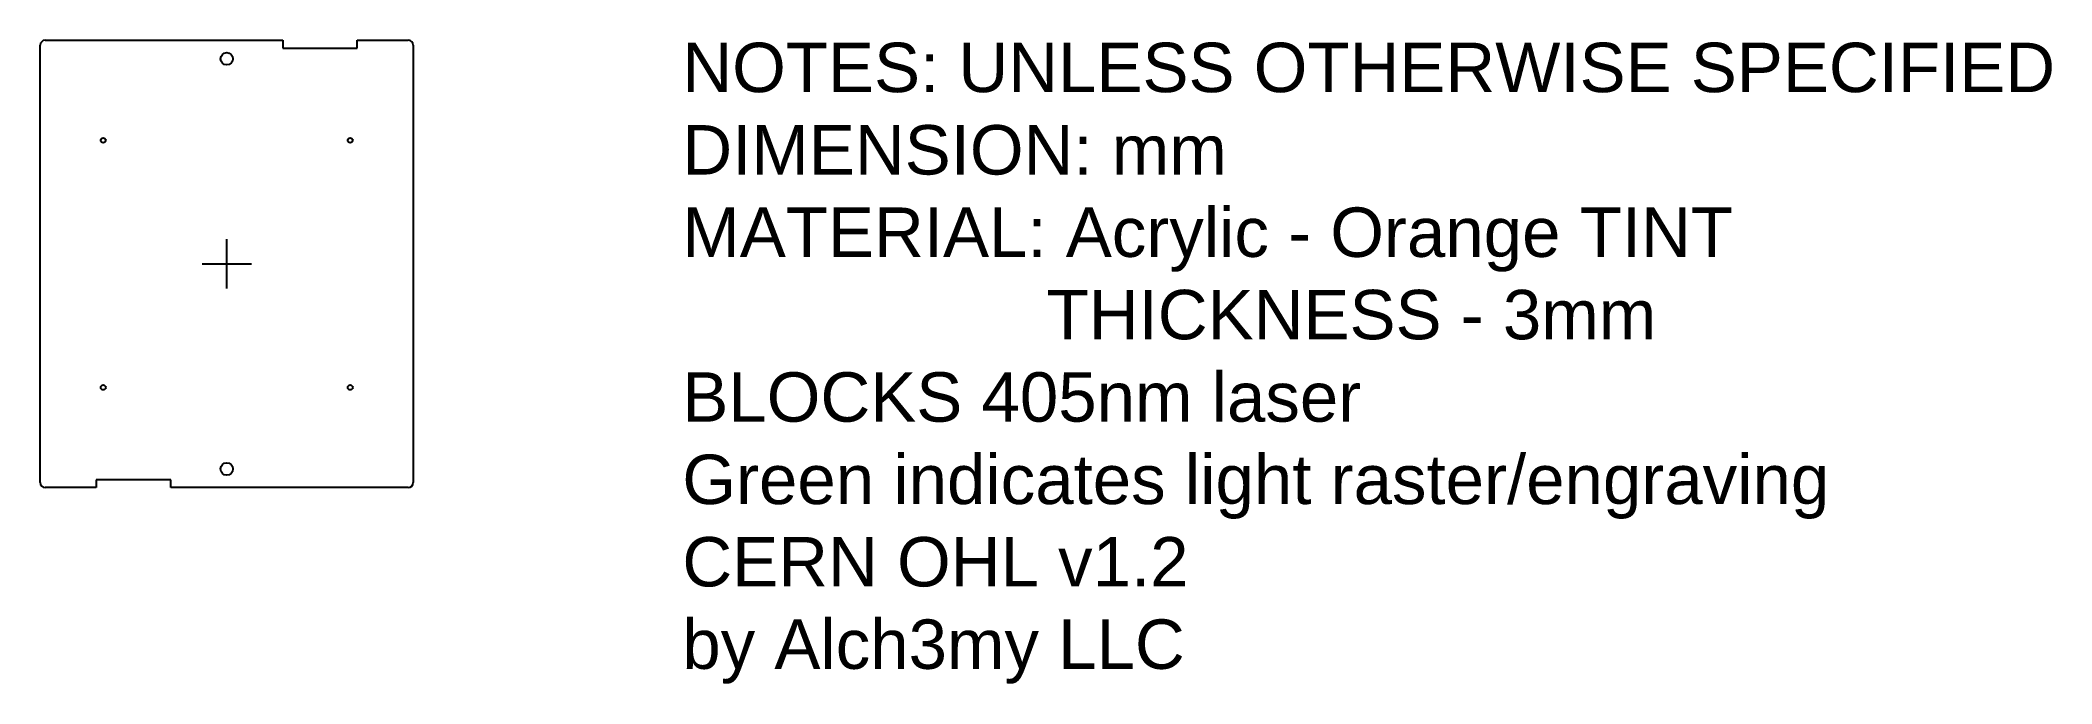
# Model space of a CAD drawing. Header units: millimetres. Extents: x -76 to 739, y -170 to 91.
import ezdxf

# ---------------------------------------------------------------- set-up
doc = ezdxf.new("R2010")
doc.units = ezdxf.units.MM
doc.layers.get('0').update_dxf_attribs({"lineweight": 25, "true_color": 0xffffff})
doc.styles.add('textstyle0', font='')
doc.styles.get('textstyle0').set_extended_font_data('Arial')

msp = doc.modelspace()

# ---------------------------------------------------------------- linework, layer by layer
for p, q in [((-73.5, 90.5), (22.65, 90.5)), ((22.65, 90.5), (22.65, 87.35)), ((52.85, 87.35), (52.85, 90.5)), ((52.85, 90.5), (73.5, 90.5)), ((-75.5, -88.5), (-75.5, 88.5)), ((22.65, 87.35), (52.85, 87.35)), ((75.5, 88.5), (75.5, -88.5)), ((-22.65, -87.35), (-52.85, -87.35)), ((-52.85, -87.35), (-52.85, -90.5)), ((-22.65, -90.5), (-22.65, -87.35)), ((-52.85, -90.5), (-73.5, -90.5)), ((73.5, -90.5), (-22.65, -90.5))]:
    msp.add_line(p, q)
at = {"color": 3, "true_color": 0x00ff00}
for p, q in [((0, -10), (0, 10)), ((-10, 0), (10, 0))]:
    msp.add_line(p, q, dxfattribs=at)
for centre in [(0, 83), (0, -83)]:
    msp.add_circle(centre, 2.5)
for centre, radius in [((-50, 50), 1), ((50, 50), 1), ((0, 0), 0), ((-50, -50), 1), ((50, -50), 1)]:
    msp.add_circle(centre, radius, dxfattribs=at)
for centre, start, end in [((-73.5, 88.5), 90, 180), ((73.5, 88.5), 0, 90), ((-73.5, -88.5), 180, 270), ((73.5, -88.5), 270, 0)]:
    msp.add_arc(centre, 2, start, end)

# ---------------------------------------------------------------- texts
at = {"insert": (184.43, 89.5), "char_height": 10, "attachment_point": 1, "style": 'textstyle0'}
msp.add_mtext('\\c0;\\H20;NOTES: UNLESS OTHERWISE SPECIFIED\\PDIMENSION: mm\\PMATERIAL: Acrylic - Orange TINT\\P                   THICKNESS - 3mm\\PBLOCKS 405nm laser\\PGreen indicates light raster/engraving\\PCERN OHL v1.2\\Pby Alch3my LLC\\P', dxfattribs=at)

doc.saveas('drawing.dxf')
